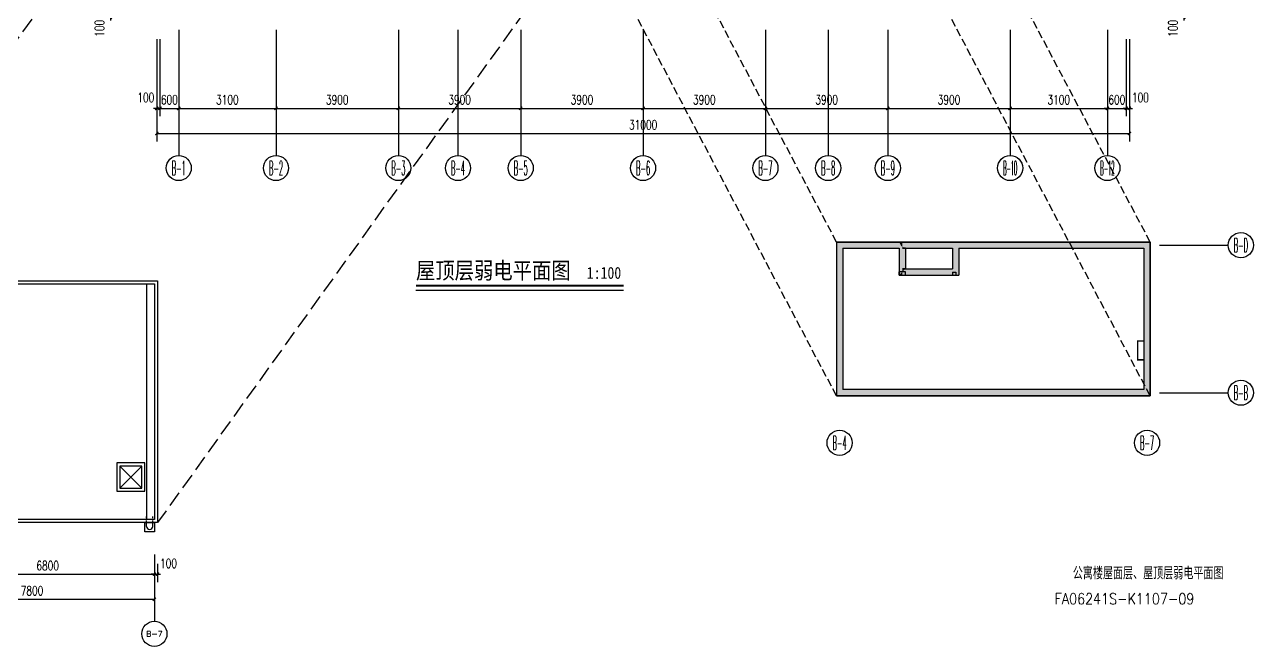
# Model space of a CAD drawing. Extents: x -41969 to 449372, y 65390 to 759577.
# Drawn here: x 410125 to 449292, y 688997 to 708800 of the extents above; entities that cross this region are included whole.
import ezdxf
from ezdxf.enums import TextEntityAlignment as Align

# ---------------------------------------------------------------- set-up
doc = ezdxf.new("R2010")
doc.units = 0
doc.header["$LTSCALE"] = 1000
doc.header["$MEASUREMENT"] = 0
doc.linetypes.add('DASH', pattern=[0.35, 0.25, -0.1])
for name, color, linetype in [('AXIS', 253, 'Continuous'), ('AXIS_TEXT', 7, 'Continuous'), ('DIM_SYMB', 3, 'Continuous'), ('jz', 7, 'Continuous'), ('PUB_HATCH', 8, 'Continuous'), ('PUB_TEXT', 7, 'Continuous'), ('TWT_DIM', 3, 'Continuous'), ('WALL', 7, 'Continuous'), ('WINDOW', 2, 'Continuous'), ('结构柱', 8, 'Continuous'), ('设备', 2, 'Continuous')]:
    doc.layers.add(name, color=color, linetype=linetype)
doc.styles.add('_HZTXT', font='txt.shx', dxfattribs={"width": 0.8, "bigfont": 'HZTXT.shx'})
doc.styles.add('_TCH_AXIS', font='COMPLEX', dxfattribs={"bigfont": 'GBCBIG'})
doc.styles.add('_TCH_DIM_T3', font='SIMPLEX', dxfattribs={"width": 0.705882, "bigfont": 'GBCBIG'})
doc.styles.add('COMPLEX', font='complex_.ttf')
doc.styles.add('TK', font='GEDITXT.SHX', dxfattribs={"width": 0.85, "height": 3.5, "bigfont": 'DXT.SHX'})
doc.styles.add('宋体', font='', dxfattribs={"width": 0.85})
doc.styles.get('宋体').set_extended_font_data('NSimSun')
doc.dimstyles.new('_TCH_ARCH&&100', dxfattribs={"dimtxt": 297.5, "dimasz": 100, "dimexe": 250, "dimexo": 300, "dimgap": 126.25, "dimtad": 1, "dimdec": 0, "dimzin": 0, "dimdsep": 46, "dimtxsty": '_TCH_DIM_T3', "dimblk": 'ARCHTICK', "dimcen": 0.09, "dimclrt": 7, "dimazin": 2, "dimtfac": 1, "dimtdec": 0, "dimtix": 1, "dimtmove": 2, "dimatfit": 3, "dimfxl": 0, "dimtolj": 1, "dimtzin": 0, "dimarcsym": 0})

# ---------------------------------------------------------------- blocks, each defined once
blk = doc.blocks.new('A$C48E458F6')
at = {"linetype": 'DASH', "ltscale": 0.2}
for p, q in [((-100, -7), (-100, 187)), ((100, -7), (100, 187))]:
    blk.add_line(p, q, dxfattribs=at)
for p, q in [((-100, -130), (-100, -7)), ((100, -130), (100, -7))]:
    blk.add_line(p, q)
blk.add_lwpolyline([(-150, -7), (150, -7), (150, -300), (-150, -300)], close=True)
blk.add_arc((0, -130), 100, 180, 0)
blk = doc.blocks.new('_AXISO')
blk.add_circle((0, 0), 0.5)
at = {"layer": 'AXIS_TEXT', "style": 'COMPLEX', "width": 1.041667}
blk.add_attdef('A', text='', height=0.56, dxfattribs=at).set_placement((-0.25, -0.28), (0.25, -0.28), align=Align.FIT)
blk = doc.blocks.new('_ArchTick')
at = {"color": 0, "linetype": 'ByBlock', "const_width": 0.4}
blk.add_lwpolyline([(-0.5, -0.5), (0.5, 0.5)], dxfattribs=at)
blk = doc.blocks.new('*D206')
at = {"layer": 'AXIS', "color": 0, "lineweight": -2}
for p, q in [((414339, 708332), (414339, 705882)), ((414439, 708332), (414439, 705882)), ((414339, 706132), (414239, 706132)), ((414339, 706132), (414439, 706132)), ((414439, 706132), (414539, 706132))]:
    blk.add_line(p, q, dxfattribs=at)
at = {"layer": 'Defpoints', "color": 0}
for p in [(414339, 708632), (414439, 708632), (414439, 706132)]:
    blk.add_point(p, dxfattribs=at)
at = {"layer": 'AXIS', "color": 0, "lineweight": -2, "xscale": 100, "yscale": 100, "zscale": 100}
blk.add_blockref('_ArchTick', (414339, 706132), dxfattribs=at)
at = {"layer": 'AXIS', "color": 0, "lineweight": -2, "xscale": 100, "yscale": 100, "zscale": 100, "rotation": 180}
blk.add_blockref('_ArchTick', (414439, 706132), dxfattribs=at)
at = {"layer": 'AXIS', "color": 7, "insert": (413989, 706477), "char_height": 297.5, "attachment_point": 5, "style": '_TCH_DIM_T3'}
blk.add_mtext('\\A1;100', dxfattribs=at)
blk = doc.blocks.new('*D207')
at = {"layer": 'AXIS', "color": 0, "lineweight": -2}
for p, q in [((414439, 708332), (414439, 705882)), ((415039, 708332), (415039, 705882)), ((414439, 706132), (414339, 706132)), ((414439, 706132), (415039, 706132)), ((415039, 706132), (415139, 706132))]:
    blk.add_line(p, q, dxfattribs=at)
at = {"layer": 'Defpoints', "color": 0}
for p in [(414439, 708632), (415039, 708632), (415039, 706132)]:
    blk.add_point(p, dxfattribs=at)
at = {"layer": 'AXIS', "color": 0, "lineweight": -2, "xscale": 100, "yscale": 100, "zscale": 100}
blk.add_blockref('_ArchTick', (414439, 706132), dxfattribs=at)
at = {"layer": 'AXIS', "color": 0, "lineweight": -2, "xscale": 100, "yscale": 100, "zscale": 100, "rotation": 180}
blk.add_blockref('_ArchTick', (415039, 706132), dxfattribs=at)
at = {"layer": 'AXIS', "color": 7, "insert": (414739, 706407), "char_height": 297.5, "attachment_point": 5, "style": '_TCH_DIM_T3'}
blk.add_mtext('\\A1;600', dxfattribs=at)
blk = doc.blocks.new('*D208')
at = {"layer": 'AXIS', "color": 0, "lineweight": -2}
for p, q in [((415039, 708332), (415039, 705882)), ((418139, 708332), (418139, 705882)), ((415039, 706132), (418139, 706132))]:
    blk.add_line(p, q, dxfattribs=at)
at = {"layer": 'Defpoints', "color": 0}
for p in [(415039, 708632), (418139, 708632), (418139, 706132)]:
    blk.add_point(p, dxfattribs=at)
at = {"layer": 'AXIS', "color": 0, "lineweight": -2, "xscale": 100, "yscale": 100, "zscale": 100, "rotation": 180}
blk.add_blockref('_ArchTick', (415039, 706132), dxfattribs=at)
at = {"layer": 'AXIS', "color": 0, "lineweight": -2, "xscale": 100, "yscale": 100, "zscale": 100}
blk.add_blockref('_ArchTick', (418139, 706132), dxfattribs=at)
at = {"layer": 'AXIS', "color": 7, "insert": (416589, 706407), "char_height": 297.5, "attachment_point": 5, "style": '_TCH_DIM_T3'}
blk.add_mtext('\\A1;3100', dxfattribs=at)
blk = doc.blocks.new('*D209')
at = {"layer": 'AXIS', "color": 0, "lineweight": -2}
for p, q in [((418139, 708332), (418139, 705882)), ((422039, 708332), (422039, 705882)), ((418139, 706132), (422039, 706132))]:
    blk.add_line(p, q, dxfattribs=at)
at = {"layer": 'Defpoints', "color": 0}
for p in [(418139, 708632), (422039, 708632), (422039, 706132)]:
    blk.add_point(p, dxfattribs=at)
at = {"layer": 'AXIS', "color": 0, "lineweight": -2, "xscale": 100, "yscale": 100, "zscale": 100, "rotation": 180}
blk.add_blockref('_ArchTick', (418139, 706132), dxfattribs=at)
at = {"layer": 'AXIS', "color": 0, "lineweight": -2, "xscale": 100, "yscale": 100, "zscale": 100}
blk.add_blockref('_ArchTick', (422039, 706132), dxfattribs=at)
at = {"layer": 'AXIS', "color": 7, "insert": (420089, 706407), "char_height": 297.5, "attachment_point": 5, "style": '_TCH_DIM_T3'}
blk.add_mtext('\\A1;3900', dxfattribs=at)
blk = doc.blocks.new('*D210')
at = {"layer": 'AXIS', "color": 0, "lineweight": -2}
for p, q in [((422039, 708332), (422039, 705882)), ((425939, 708332), (425939, 705882)), ((422039, 706132), (425939, 706132))]:
    blk.add_line(p, q, dxfattribs=at)
at = {"layer": 'Defpoints', "color": 0}
for p in [(422039, 708632), (425939, 708632), (425939, 706132)]:
    blk.add_point(p, dxfattribs=at)
at = {"layer": 'AXIS', "color": 0, "lineweight": -2, "xscale": 100, "yscale": 100, "zscale": 100, "rotation": 180}
blk.add_blockref('_ArchTick', (422039, 706132), dxfattribs=at)
at = {"layer": 'AXIS', "color": 0, "lineweight": -2, "xscale": 100, "yscale": 100, "zscale": 100}
blk.add_blockref('_ArchTick', (425939, 706132), dxfattribs=at)
at = {"layer": 'AXIS', "color": 7, "insert": (423989, 706407), "char_height": 297.5, "attachment_point": 5, "style": '_TCH_DIM_T3'}
blk.add_mtext('\\A1;3900', dxfattribs=at)
blk = doc.blocks.new('*D211')
at = {"layer": 'AXIS', "color": 0, "lineweight": -2}
for p, q in [((425939, 708332), (425939, 705882)), ((429839, 708332), (429839, 705882)), ((425939, 706132), (429839, 706132))]:
    blk.add_line(p, q, dxfattribs=at)
at = {"layer": 'Defpoints', "color": 0}
for p in [(425939, 708632), (429839, 708632), (429839, 706132)]:
    blk.add_point(p, dxfattribs=at)
at = {"layer": 'AXIS', "color": 0, "lineweight": -2, "xscale": 100, "yscale": 100, "zscale": 100, "rotation": 180}
blk.add_blockref('_ArchTick', (425939, 706132), dxfattribs=at)
at = {"layer": 'AXIS', "color": 0, "lineweight": -2, "xscale": 100, "yscale": 100, "zscale": 100}
blk.add_blockref('_ArchTick', (429839, 706132), dxfattribs=at)
at = {"layer": 'AXIS', "color": 7, "insert": (427889, 706407), "char_height": 297.5, "attachment_point": 5, "style": '_TCH_DIM_T3'}
blk.add_mtext('\\A1;3900', dxfattribs=at)
blk = doc.blocks.new('*D212')
at = {"layer": 'AXIS', "color": 0, "lineweight": -2}
for p, q in [((429839, 708332), (429839, 705882)), ((433739, 708332), (433739, 705882)), ((429839, 706132), (433739, 706132))]:
    blk.add_line(p, q, dxfattribs=at)
at = {"layer": 'Defpoints', "color": 0}
for p in [(429839, 708632), (433739, 708632), (433739, 706132)]:
    blk.add_point(p, dxfattribs=at)
at = {"layer": 'AXIS', "color": 0, "lineweight": -2, "xscale": 100, "yscale": 100, "zscale": 100, "rotation": 180}
blk.add_blockref('_ArchTick', (429839, 706132), dxfattribs=at)
at = {"layer": 'AXIS', "color": 0, "lineweight": -2, "xscale": 100, "yscale": 100, "zscale": 100}
blk.add_blockref('_ArchTick', (433739, 706132), dxfattribs=at)
at = {"layer": 'AXIS', "color": 7, "insert": (431789, 706407), "char_height": 297.5, "attachment_point": 5, "style": '_TCH_DIM_T3'}
blk.add_mtext('\\A1;3900', dxfattribs=at)
blk = doc.blocks.new('*D213')
at = {"layer": 'AXIS', "color": 0, "lineweight": -2}
for p, q in [((433739, 708332), (433739, 705882)), ((437639, 708332), (437639, 705882)), ((433739, 706132), (437639, 706132))]:
    blk.add_line(p, q, dxfattribs=at)
at = {"layer": 'Defpoints', "color": 0}
for p in [(433739, 708632), (437639, 708632), (437639, 706132)]:
    blk.add_point(p, dxfattribs=at)
at = {"layer": 'AXIS', "color": 0, "lineweight": -2, "xscale": 100, "yscale": 100, "zscale": 100, "rotation": 180}
blk.add_blockref('_ArchTick', (433739, 706132), dxfattribs=at)
at = {"layer": 'AXIS', "color": 0, "lineweight": -2, "xscale": 100, "yscale": 100, "zscale": 100}
blk.add_blockref('_ArchTick', (437639, 706132), dxfattribs=at)
at = {"layer": 'AXIS', "color": 7, "insert": (435689, 706407), "char_height": 297.5, "attachment_point": 5, "style": '_TCH_DIM_T3'}
blk.add_mtext('\\A1;3900', dxfattribs=at)
blk = doc.blocks.new('*D214')
at = {"layer": 'AXIS', "color": 0, "lineweight": -2}
for p, q in [((437639, 708332), (437639, 705882)), ((441539, 708332), (441539, 705882)), ((437639, 706132), (441539, 706132))]:
    blk.add_line(p, q, dxfattribs=at)
at = {"layer": 'Defpoints', "color": 0}
for p in [(437639, 708632), (441539, 708632), (441539, 706132)]:
    blk.add_point(p, dxfattribs=at)
at = {"layer": 'AXIS', "color": 0, "lineweight": -2, "xscale": 100, "yscale": 100, "zscale": 100, "rotation": 180}
blk.add_blockref('_ArchTick', (437639, 706132), dxfattribs=at)
at = {"layer": 'AXIS', "color": 0, "lineweight": -2, "xscale": 100, "yscale": 100, "zscale": 100}
blk.add_blockref('_ArchTick', (441539, 706132), dxfattribs=at)
at = {"layer": 'AXIS', "color": 7, "insert": (439589, 706407), "char_height": 297.5, "attachment_point": 5, "style": '_TCH_DIM_T3'}
blk.add_mtext('\\A1;3900', dxfattribs=at)
blk = doc.blocks.new('*D215')
at = {"layer": 'AXIS', "color": 0, "lineweight": -2}
for p, q in [((441539, 708332), (441539, 705882)), ((444639, 708332), (444639, 705882)), ((441539, 706132), (444639, 706132))]:
    blk.add_line(p, q, dxfattribs=at)
at = {"layer": 'Defpoints', "color": 0}
for p in [(441539, 708632), (444639, 708632), (444639, 706132)]:
    blk.add_point(p, dxfattribs=at)
at = {"layer": 'AXIS', "color": 0, "lineweight": -2, "xscale": 100, "yscale": 100, "zscale": 100, "rotation": 180}
blk.add_blockref('_ArchTick', (441539, 706132), dxfattribs=at)
at = {"layer": 'AXIS', "color": 0, "lineweight": -2, "xscale": 100, "yscale": 100, "zscale": 100}
blk.add_blockref('_ArchTick', (444639, 706132), dxfattribs=at)
at = {"layer": 'AXIS', "color": 7, "insert": (443089, 706407), "char_height": 297.5, "attachment_point": 5, "style": '_TCH_DIM_T3'}
blk.add_mtext('\\A1;3100', dxfattribs=at)
blk = doc.blocks.new('*D216')
at = {"layer": 'AXIS', "color": 0, "lineweight": -2}
for p, q in [((444639, 708332), (444639, 705882)), ((445239, 708332), (445239, 705882)), ((444639, 706132), (444539, 706132)), ((444639, 706132), (445239, 706132)), ((445239, 706132), (445339, 706132))]:
    blk.add_line(p, q, dxfattribs=at)
at = {"layer": 'Defpoints', "color": 0}
for p in [(444639, 708632), (445239, 708632), (445239, 706132)]:
    blk.add_point(p, dxfattribs=at)
at = {"layer": 'AXIS', "color": 0, "lineweight": -2, "xscale": 100, "yscale": 100, "zscale": 100}
blk.add_blockref('_ArchTick', (444639, 706132), dxfattribs=at)
at = {"layer": 'AXIS', "color": 0, "lineweight": -2, "xscale": 100, "yscale": 100, "zscale": 100, "rotation": 180}
blk.add_blockref('_ArchTick', (445239, 706132), dxfattribs=at)
at = {"layer": 'AXIS', "color": 7, "insert": (444939, 706407), "char_height": 297.5, "attachment_point": 5, "style": '_TCH_DIM_T3'}
blk.add_mtext('\\A1;600', dxfattribs=at)
blk = doc.blocks.new('*D217')
at = {"layer": 'AXIS', "color": 0, "lineweight": -2}
for p, q in [((445239, 708332), (445239, 705882)), ((445339, 708332), (445339, 705882)), ((445239, 706132), (445139, 706132)), ((445239, 706132), (445339, 706132)), ((445339, 706132), (445439, 706132))]:
    blk.add_line(p, q, dxfattribs=at)
at = {"layer": 'Defpoints', "color": 0}
for p in [(445239, 708632), (445339, 708632), (445339, 706132)]:
    blk.add_point(p, dxfattribs=at)
at = {"layer": 'AXIS', "color": 0, "lineweight": -2, "xscale": 100, "yscale": 100, "zscale": 100}
blk.add_blockref('_ArchTick', (445239, 706132), dxfattribs=at)
at = {"layer": 'AXIS', "color": 0, "lineweight": -2, "xscale": 100, "yscale": 100, "zscale": 100, "rotation": 180}
blk.add_blockref('_ArchTick', (445339, 706132), dxfattribs=at)
at = {"layer": 'AXIS', "color": 7, "insert": (445689, 706477), "char_height": 297.5, "attachment_point": 5, "style": '_TCH_DIM_T3'}
blk.add_mtext('\\A1;100', dxfattribs=at)
blk = doc.blocks.new('*D218')
at = {"layer": 'AXIS', "color": 0, "lineweight": -2}
for p, q in [((414339, 708332), (414339, 705082)), ((445339, 708332), (445339, 705082)), ((414339, 705332), (445339, 705332))]:
    blk.add_line(p, q, dxfattribs=at)
at = {"layer": 'Defpoints', "color": 0}
for p in [(414339, 708632), (445339, 708632), (445339, 705332)]:
    blk.add_point(p, dxfattribs=at)
at = {"layer": 'AXIS', "color": 0, "lineweight": -2, "xscale": 100, "yscale": 100, "zscale": 100, "rotation": 180}
blk.add_blockref('_ArchTick', (414339, 705332), dxfattribs=at)
at = {"layer": 'AXIS', "color": 0, "lineweight": -2, "xscale": 100, "yscale": 100, "zscale": 100}
blk.add_blockref('_ArchTick', (445339, 705332), dxfattribs=at)
at = {"layer": 'AXIS', "color": 7, "insert": (429839, 705607), "char_height": 297.5, "attachment_point": 5, "style": '_TCH_DIM_T3'}
blk.add_mtext('\\A1;31000', dxfattribs=at)
blk = doc.blocks.new('*D230')
at = {"layer": 'AXIS', "color": 0, "lineweight": -2}
for p, q in [((413549, 709132), (412609, 709132)), ((413549, 709032), (412609, 709032)), ((412859, 709132), (412859, 709232)), ((412859, 709032), (412859, 709132)), ((412859, 709032), (412859, 708932))]:
    blk.add_line(p, q, dxfattribs=at)
at = {"layer": 'Defpoints', "color": 0}
for p in [(412859, 709132), (413849, 709132), (413849, 709032)]:
    blk.add_point(p, dxfattribs=at)
at = {"layer": 'AXIS', "color": 0, "lineweight": -2, "xscale": 100, "yscale": 100, "zscale": 100}
for p, rotation in [((412859, 709132), 270), ((412859, 709032), 90)]:
    blk.add_blockref('_ArchTick', p, dxfattribs=dict(at, rotation=rotation))
at = {"layer": 'AXIS', "color": 7, "insert": (412514, 708682), "char_height": 297.5, "attachment_point": 5, "rotation": 90, "style": '_TCH_DIM_T3'}
blk.add_mtext('\\A1;100', dxfattribs=at)
blk = doc.blocks.new('*D240')
at = {"layer": 'AXIS', "color": 0, "lineweight": -2}
for p, q in [((446129, 709132), (447322, 709132)), ((446129, 709032), (447322, 709032)), ((447072, 709132), (447072, 709232)), ((447072, 709032), (447072, 709132)), ((447072, 709032), (447072, 708932))]:
    blk.add_line(p, q, dxfattribs=at)
at = {"layer": 'Defpoints', "color": 0}
for p in [(445829, 709132), (445829, 709032), (447072, 709132)]:
    blk.add_point(p, dxfattribs=at)
at = {"layer": 'AXIS', "color": 0, "lineweight": -2, "xscale": 100, "yscale": 100, "zscale": 100}
for p, rotation in [((447072, 709132), 270), ((447072, 709032), 90)]:
    blk.add_blockref('_ArchTick', p, dxfattribs=dict(at, rotation=rotation))
at = {"layer": 'AXIS', "color": 7, "insert": (446727, 708682), "char_height": 297.5, "attachment_point": 5, "rotation": 90, "style": '_TCH_DIM_T3'}
blk.add_mtext('\\A1;100', dxfattribs=at)
blk = doc.blocks.new('*D304')
at = {"layer": 'AXIS', "color": 0, "lineweight": -2}
for p, q in [((407462, 691622), (407462, 691047)), ((414262, 691622), (414262, 691047)), ((407462, 691297), (414262, 691297))]:
    blk.add_line(p, q, dxfattribs=at)
at = {"layer": 'Defpoints', "color": 0}
for p in [(407462, 691922), (414262, 691922), (414262, 691297)]:
    blk.add_point(p, dxfattribs=at)
at = {"layer": 'AXIS', "color": 0, "lineweight": -2, "xscale": 100, "yscale": 100, "zscale": 100, "rotation": 180}
blk.add_blockref('_ArchTick', (407462, 691297), dxfattribs=at)
at = {"layer": 'AXIS', "color": 0, "lineweight": -2, "xscale": 100, "yscale": 100, "zscale": 100}
blk.add_blockref('_ArchTick', (414262, 691297), dxfattribs=at)
at = {"layer": 'AXIS', "color": 7, "insert": (410862, 691572), "char_height": 297.5, "attachment_point": 5, "style": '_TCH_DIM_T3'}
blk.add_mtext('\\A1;6800', dxfattribs=at)
blk = doc.blocks.new('*D305')
at = {"layer": 'AXIS', "color": 0, "lineweight": -2}
for p, q in [((414262, 691622), (414262, 691047)), ((414362, 691622), (414362, 691047)), ((414262, 691297), (414162, 691297)), ((414262, 691297), (414362, 691297)), ((414362, 691297), (414462, 691297))]:
    blk.add_line(p, q, dxfattribs=at)
at = {"layer": 'Defpoints', "color": 0}
for p in [(414262, 691922), (414362, 691922), (414362, 691297)]:
    blk.add_point(p, dxfattribs=at)
at = {"layer": 'AXIS', "color": 0, "lineweight": -2, "xscale": 100, "yscale": 100, "zscale": 100}
blk.add_blockref('_ArchTick', (414262, 691297), dxfattribs=at)
at = {"layer": 'AXIS', "color": 0, "lineweight": -2, "xscale": 100, "yscale": 100, "zscale": 100, "rotation": 180}
blk.add_blockref('_ArchTick', (414362, 691297), dxfattribs=at)
at = {"layer": 'AXIS', "color": 7, "insert": (414712, 691642), "char_height": 297.5, "attachment_point": 5, "style": '_TCH_DIM_T3'}
blk.add_mtext('\\A1;100', dxfattribs=at)
blk = doc.blocks.new('*D307')
at = {"layer": 'AXIS', "color": 0, "lineweight": -2}
for p, q in [((406462, 691622), (406462, 690247)), ((414262, 691622), (414262, 690247)), ((406462, 690497), (414262, 690497))]:
    blk.add_line(p, q, dxfattribs=at)
at = {"layer": 'Defpoints', "color": 0}
for p in [(406462, 691922), (414262, 691922), (414262, 690497)]:
    blk.add_point(p, dxfattribs=at)
at = {"layer": 'AXIS', "color": 0, "lineweight": -2, "xscale": 100, "yscale": 100, "zscale": 100, "rotation": 180}
blk.add_blockref('_ArchTick', (406462, 690497), dxfattribs=at)
at = {"layer": 'AXIS', "color": 0, "lineweight": -2, "xscale": 100, "yscale": 100, "zscale": 100}
blk.add_blockref('_ArchTick', (414262, 690497), dxfattribs=at)
at = {"layer": 'AXIS', "color": 7, "insert": (410362, 690772), "char_height": 297.5, "attachment_point": 5, "style": '_TCH_DIM_T3'}
blk.add_mtext('\\A1;7800', dxfattribs=at)

msp = doc.modelspace()

# ---------------------------------------------------------------- hatches: boundary and pattern name
at = {"layer": 'PUB_HATCH'}
for points in [[(436202.2, 701675.4), (436002.2, 701875.4), (436002.2, 696975.4), (436202.2, 697175.4)], [(436002.2, 701875.4), (436202.2, 701675.4), (438002.2, 701675.4), (438068.8, 701742.1), (438002.2, 701875.4)], [(438068.8, 701742.1), (438202.2, 701675.4), (438102.2, 701675.4), (438102.2, 701875.4), (438002.2, 701875.4)], [(438068.8, 701742.1), (438002.2, 701675.4), (438002.2, 700825.4), (438202.2, 701025.4), (438202.2, 701675.4)], [(438102.2, 701875.4), (438102.2, 701675.4), (439702.1, 701675.4), (439768.8, 701742.1), (439702, 701875.4)], [(439768.8, 701742.1), (439902.1, 701675.4), (445802.2, 701675.4), (446002.2, 701875.4), (439702, 701875.4)], [(439768.8, 701742.1), (439702.1, 701675.4), (439702.1, 701025.4), (439902.1, 700825.4), (439902.1, 701675.4)], [(446002.2, 701875.4), (445802.2, 701675.4), (445802.2, 697175.4), (446002.2, 696975.4)], [(438202.2, 701025.4), (438002.2, 700825.4), (438102.2, 700825.4), (438102.2, 701025.4)], [(438102.2, 701025.4), (438102.2, 700825.4), (439902.1, 700825.4), (439702.1, 701025.4)], [(446002.2, 696975.4), (445802.2, 697175.4), (436202.2, 697175.4), (436002.2, 696975.4)]]:
    msp.add_hatch(color=256, dxfattribs=at).paths.add_polyline_path(points)

# ---------------------------------------------------------------- linework, layer by layer
at = {"layer": 'AXIS'}
for p, q in [((415038.8, 708632.2), (415038.8, 704632.2)), ((418138.8, 708632.2), (418138.8, 704632.2)), ((422038.8, 708632.2), (422038.8, 704632.2)), ((423938.8, 708632.2), (423938.8, 704632.2)), ((425938.8, 708632.2), (425938.8, 704632.2)), ((429838.8, 708632.2), (429838.8, 704632.2)), ((433738.8, 708632.2), (433738.8, 704632.2)), ((435738.8, 708632.2), (435738.8, 704632.2)), ((437638.8, 708632.2), (437638.8, 704632.2)), ((441538.8, 708632.2), (441538.8, 704632.2)), ((444638.8, 708632.2), (444638.8, 704632.2)), ((446302.2, 701775.4), (448492.2, 701775.4)), ((446302.2, 697075.4), (448492.2, 697075.4)), ((414262.3, 691921.6), (414262.3, 689797.4)), ((414262.3, 691921.6), (414262.3, 689797.4))]:
    msp.add_line(p, q, dxfattribs=at)
for centre in [(415038.8, 704232.2), (418138.8, 704232.2), (422038.8, 704232.2), (423938.8, 704232.2), (425938.8, 704232.2), (429838.8, 704232.2), (433738.8, 704232.2), (435738.8, 704232.2), (437638.8, 704232.2), (441538.8, 704232.2), (444638.8, 704232.2), (448892.2, 701775.4), (448892.2, 697075.4), (436102.2, 695480), (445902.2, 695480)]:
    msp.add_circle(centre, 400, dxfattribs=at)
at = {"layer": 'DIM_SYMB', "const_width": 70}
msp.add_lwpolyline([(422600.1, 700483.8), (429216.4, 700483.8)], dxfattribs=at)
at = {"layer": 'DIM_SYMB'}
msp.add_lwpolyline([(422600.1, 700343.8), (429216.4, 700343.8)], dxfattribs=at)
at = {"layer": 'jz', "linetype": 'DASH'}
for p, q in [((436002.2, 701875.4), (423838.8, 724932.2)), ((446002.2, 701875.4), (433838.8, 724832.2)), ((436002.2, 696975.4), (423838.8, 720032.2)), ((446002.2, 696975.4), (433838.8, 720032.2))]:
    msp.add_line(p, q, dxfattribs=at)
at = {"layer": 'jz', "linetype": 'DASH', "ltscale": 2}
for points in [[(423838.8, 727732.2), (404362.3, 700640.6)], [(433838.8, 720032.2), (414362.3, 692940.6)]]:
    msp.add_lwpolyline(points, dxfattribs=at)
at = {"layer": 'TWT_DIM', "linetype": 'Continuous'}
for p, q in [((413862.2, 694740.3), (413162.2, 694040.3)), ((413162.2, 694740.3), (413862.2, 694040.3))]:
    msp.add_line(p, q, dxfattribs=at)
for points in [[(413062.2, 693940.3), (413962.2, 693940.3), (413962.2, 694840.3), (413062.2, 694840.3)], [(413162.2, 694040.3), (413862.2, 694040.3), (413862.2, 694740.3), (413162.2, 694740.3)]]:
    msp.add_lwpolyline(points, close=True, dxfattribs=at)
at = {"layer": 'WALL'}
for p, q in [((438002.2, 701675.4), (438002.2, 700825.4)), ((438002.2, 701675.4), (438002.2, 701025.4)), ((438202.2, 701675.4), (438202.2, 701025.4)), ((438202.2, 701675.4), (438202.2, 701025.4)), ((439702.1, 701675.4), (439702.1, 701025.4)), ((439902.1, 701675.4), (439902.1, 700825.4)), ((438002.2, 700825.4), (438002.2, 700925)), ((438202.2, 700925), (438002.2, 700925)), ((438002.2, 700825.4), (438102.2, 700825.4)), ((438202.2, 701025.4), (438102.2, 701025.4)), ((438102.2, 701025.4), (439702.1, 701025.4)), ((438102.2, 700825.4), (439902.1, 700825.4)), ((438202.2, 700825.4), (438202.2, 700925)), ((439702, 700917.3), (439702, 700825.4)), ((439702, 700917.3), (439802, 700917.3)), ((439802, 700917.3), (439802, 700825.4))]:
    msp.add_line(p, q, dxfattribs=at)
msp.add_lwpolyline([(442702.2, 696975.4), (440002.2, 696975.4)], dxfattribs=at)
at = {"layer": 'WINDOW', "color": 2}
msp.add_line((414012.3, 700540.6), (414012.3, 693040.6), dxfattribs=at)
msp.add_lwpolyline([(404362.3, 700640.6), (414362.3, 700640.6), (414362.3, 692940.6), (404362.3, 692940.6)], close=True, dxfattribs=at)
msp.add_lwpolyline([(404462.3, 700540.6), (414262.3, 700540.6), (414262.3, 693040.6), (404462.3, 693040.6), (404462.3, 700540.6)], dxfattribs=at)
at = {"layer": '结构柱'}
for p, q in [((436002.2, 701875.4), (436002.2, 696975.4)), ((436002.2, 701875.4), (438002.2, 701875.4)), ((436202.2, 701675.4), (436202.2, 697175.4)), ((436202.2, 701675.4), (438002.2, 701675.4)), ((438002.2, 701875.4), (438102.2, 701875.4)), ((438102.2, 701875.4), (439702, 701875.4)), ((438102.2, 701675.4), (439702.1, 701675.4)), ((438202.2, 701675.4), (438102.2, 701675.4)), ((439702, 701875.4), (446002.2, 701875.4)), ((439902.1, 701675.4), (445802.2, 701675.4)), ((445802.2, 701675.4), (445802.2, 697175.4)), ((446002.2, 701875.4), (446002.2, 696975.4)), ((446002.2, 696975.4), (436002.2, 696975.4)), ((445802.2, 697175.4), (436202.2, 697175.4))]:
    msp.add_line(p, q, dxfattribs=at)
at = {"layer": '结构柱', "color": 2}
msp.add_lwpolyline([(446002.2, 701875.4), (436002.2, 701875.4), (436002.2, 696975.4), (446002.2, 696975.4)], close=True, dxfattribs=at)
at = {"layer": '设备', "const_width": 50}
msp.add_lwpolyline([(445802.2, 698725.1), (445602.2, 698725.1), (445602.2, 698125.1), (445802.2, 698125.1)], dxfattribs=at)

# ---------------------------------------------------------------- block references
at = {"layer": 'AXIS'}
ref = msp.add_blockref('_AXISO', (414262.3, 689397.4), dxfattribs=dict(at, xscale=800, yscale=800, zscale=800))
ref.add_attrib('A', 'B-7', dxfattribs={"layer": 'AXIS_TEXT', "height": 179.65, "style": '_TCH_AXIS'}).set_placement((413997.1, 689307.6), (414527.5, 689307.6), align=Align.FIT)
at = {"layer": 'jz'}
msp.add_blockref('A$C48E458F6', (414112.3, 692948), dxfattribs=at)

# ---------------------------------------------------------------- texts
at = {"style": 'TK', "width": 0.85}
msp.add_text('FA06241S-K1107-09', height=350, dxfattribs=at).set_placement((442957.4, 690338.3))
at = {"layer": 'AXIS', "color": 7, "style": '_TCH_AXIS'}
for s, width, p, p2 in [('B-1', 0.368421, (414812.5, 704005.9), (415265.1, 704005.9)), ('B-2', 0.33871, (417912.5, 704005.9), (418365.1, 704005.9)), ('B-3', 0.33871, (421812.5, 704005.9), (422265.1, 704005.9)), ('B-4', 0.328125, (423712.5, 704005.9), (424165.1, 704005.9)), ('B-5', 0.33871, (425712.5, 704005.9), (426165.1, 704005.9)), ('B-6', 0.33871, (429612.5, 704005.9), (430065.1, 704005.9)), ('B-7', 0.33871, (433512.5, 704005.9), (433965.1, 704005.9)), ('B-8', 0.33871, (435512.5, 704005.9), (435965.1, 704005.9)), ('B-9', 0.33871, (437412.5, 704005.9), (437865.1, 704005.9)), ('B-10', 0.272727, (441312.5, 704005.9), (441765.1, 704005.9)), ('B-12', 0.272727, (444412.5, 704005.9), (444865.1, 704005.9)), ('B-D', 0.323077, (448665.9, 701549.1), (449118.5, 701549.1)), ('B-B', 0.323077, (448665.9, 696849.1), (449118.5, 696849.1)), ('B-4', 0.328125, (435875.9, 695253.7), (436328.4, 695253.7)), ('B-7', 0.33871, (445675.9, 695253.7), (446128.4, 695253.7))]:
    msp.add_text(s, height=452.55, dxfattribs=dict(at, width=width)).set_placement(p, p2, align=Align.FIT)
at = {"layer": 'PUB_TEXT', "style": '宋体', "width": 0.85}
for s, height, p in [('屋顶层弱电平面图', 531.65, (422600.1, 700703.5)), ('1:100', 379.75, (428044, 700703.5))]:
    msp.add_text(s, height=height, dxfattribs=at).set_placement(p)
at = {"layer": 'PUB_TEXT', "linetype": 'Continuous', "style": '_HZTXT', "width": 0.8}
msp.add_text('公寓楼屋面层、屋顶层弱电平面图', height=400, dxfattribs=at).set_placement((443536.5, 691130.8))

# ---------------------------------------------------------------- dimensions: what is measured, and where the dimension line sits
at = {"layer": 'AXIS'}
for base, p1, p2, angle, picture, middle in [((412858.9, 709132.2), (413848.9, 709032.2), (413848.9, 709132.2), 90, '*D230', (412513.9, 708682.2)), ((447072.2, 709132.2), (445828.7, 709032.2), (445828.7, 709132.2), 90, '*D240', (446727.2, 708682.2)), ((414438.8, 706132.2), (414338.8, 708632.2), (414438.8, 708632.2), 0, '*D206', (413988.8, 706477.2)), ((445338.8, 706132.2), (445238.8, 708632.2), (445338.8, 708632.2), 0, '*D217', (445688.8, 706477.2)), ((414362.3, 691297.4), (414262.3, 691921.6), (414362.3, 691921.6), 0, '*D305', (414712.3, 691642.4))]:
    dim = msp.add_linear_dim(base=base, p1=p1, p2=p2, angle=angle, dimstyle='_TCH_ARCH&&100', dxfattribs=at)
    dim.commit()
    dim.dimension.update_dxf_attribs({"geometry": picture, "text_midpoint": middle, "dimtype": 129})
for p1, p2, distance, picture, middle in [((414338.8, 708632.2), (445338.8, 708632.2), -3300, '*D218', (429838.8, 705607.2)), ((414438.8, 708632.2), (415038.8, 708632.2), -2500, '*D207', (414738.8, 706407.2)), ((415038.8, 708632.2), (418138.8, 708632.2), -2500, '*D208', (416588.8, 706407.2)), ((418138.8, 708632.2), (422038.8, 708632.2), -2500, '*D209', (420088.8, 706407.2)), ((422038.8, 708632.2), (425938.8, 708632.2), -2500, '*D210', (423988.8, 706407.2)), ((425938.8, 708632.2), (429838.8, 708632.2), -2500, '*D211', (427888.8, 706407.2)), ((429838.8, 708632.2), (433738.8, 708632.2), -2500, '*D212', (431788.8, 706407.2)), ((433738.8, 708632.2), (437638.8, 708632.2), -2500, '*D213', (435688.8, 706407.2)), ((437638.8, 708632.2), (441538.8, 708632.2), -2500, '*D214', (439588.8, 706407.2)), ((441538.8, 708632.2), (444638.8, 708632.2), -2500, '*D215', (443088.8, 706407.2)), ((444638.8, 708632.2), (445238.8, 708632.2), -2500, '*D216', (444938.8, 706407.2)), ((406462.3, 691921.6), (414262.3, 691921.6), -1424.2, '*D307', (410362.3, 690772.4)), ((407462.3, 691921.6), (414262.3, 691921.6), -624.2, '*D304', (410862.3, 691572.4))]:
    dim = msp.add_aligned_dim(p1=p1, p2=p2, distance=distance, dimstyle='_TCH_ARCH&&100', dxfattribs=at)
    dim.commit()
    dim.dimension.update_dxf_attribs({"geometry": picture, "text_midpoint": middle})

doc.saveas('drawing.dxf')
